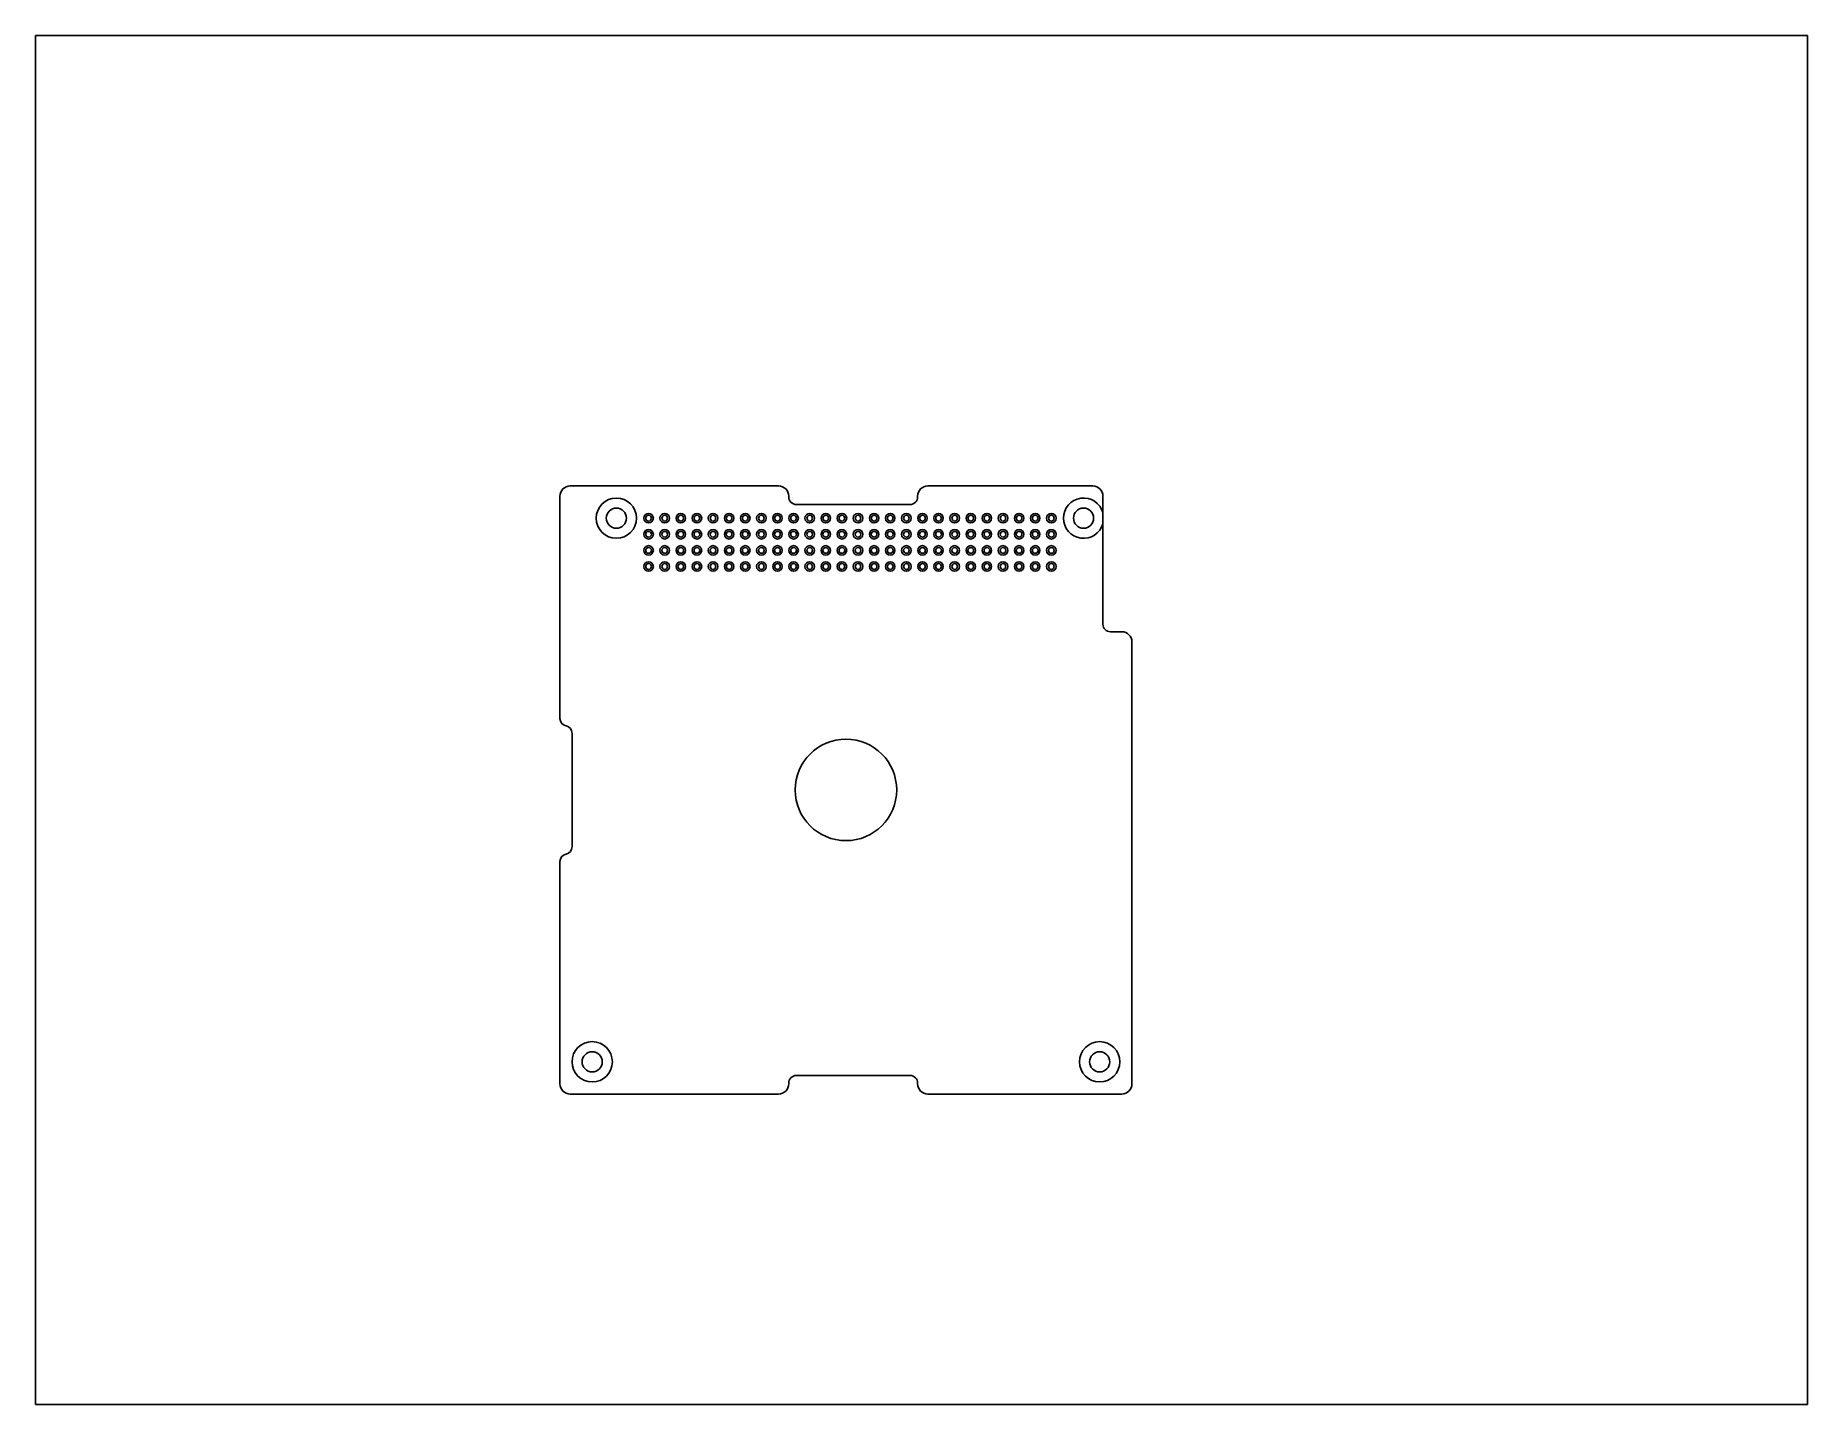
# Model space of a CAD drawing. Header units: inches. Extents: x 0 to 11, y 0 to 8.5.
import ezdxf

# ---------------------------------------------------------------- set-up
doc = ezdxf.new("R2010")
doc.units = ezdxf.units.IN
doc.header["$LTSCALE"] = 0.605
doc.header["$MEASUREMENT"] = 0
doc.layers.get('0').update_dxf_attribs({"linetype": 'CONTINUOUS'})
doc.layers.add('02___PRT_ALL_AXES', color=7, linetype='CONTINUOUS')

msp = doc.modelspace()

# ---------------------------------------------------------------- linework, layer by layer
at = {"color": 7, "linetype": 'CONTINUOUS'}
for p, q in [((0, 0), (0, 8.5)), ((0, 8.5), (11, 8.5)), ((11, 0), (11, 8.5)), ((3.256, 5.64), (3.256, 4.26)), ((4.613, 5.703), (3.319, 5.703)), ((4.676, 5.64), (4.676, 5.635)), ((5.476, 5.64), (5.476, 5.635)), ((6.563, 5.703), (5.539, 5.703)), ((6.626, 4.845), (6.626, 5.64)), ((4.723, 5.588), (5.429, 5.588)), ((6.743, 4.798), (6.673, 4.798)), ((6.806, 1.991), (6.806, 4.735)), ((3.331, 3.464), (3.331, 4.167)), ((3.256, 3.371), (3.256, 1.991)), ((4.676, 1.991), (4.676, 1.996)), ((5.429, 2.043), (4.723, 2.043)), ((5.476, 1.991), (5.476, 1.996)), ((3.319, 1.928), (4.613, 1.928)), ((5.539, 1.928), (6.743, 1.928)), ((0, 0), (11, 0))]:
    msp.add_line(p, q, dxfattribs=at)
for centre, radius in [((3.606, 5.503), 0.125), ((3.606, 5.503), 0.0626), ((3.806, 5.503), 0.0295), ((3.806, 5.503), 0.0177), ((3.906, 5.503), 0.0295), ((3.906, 5.503), 0.0177), ((4.006, 5.503), 0.0295), ((4.006, 5.503), 0.0177), ((4.106, 5.503), 0.0295), ((4.106, 5.503), 0.0177), ((4.206, 5.503), 0.0295), ((4.206, 5.503), 0.0177), ((4.306, 5.503), 0.0295), ((4.306, 5.503), 0.0177), ((4.406, 5.503), 0.0295), ((4.406, 5.503), 0.0177), ((4.506, 5.503), 0.0295), ((4.506, 5.503), 0.0177), ((4.606, 5.503), 0.0295), ((4.606, 5.503), 0.0177), ((4.706, 5.503), 0.0295), ((4.706, 5.503), 0.0177), ((4.806, 5.503), 0.0295), ((4.806, 5.503), 0.0177), ((4.906, 5.503), 0.0295), ((4.906, 5.503), 0.0177), ((5.006, 5.503), 0.0295), ((5.006, 5.503), 0.0177), ((5.106, 5.503), 0.0295), ((5.106, 5.503), 0.0177), ((5.206, 5.503), 0.0295), ((5.206, 5.503), 0.0177), ((5.306, 5.503), 0.0295), ((5.306, 5.503), 0.0177), ((5.406, 5.503), 0.0295), ((5.406, 5.503), 0.0177), ((5.506, 5.503), 0.0295), ((5.506, 5.503), 0.0177), ((5.606, 5.503), 0.0295), ((5.606, 5.503), 0.0177), ((5.706, 5.503), 0.0295), ((5.706, 5.503), 0.0177), ((5.806, 5.503), 0.0295), ((5.806, 5.503), 0.0177), ((5.906, 5.503), 0.0295), ((5.906, 5.503), 0.0177), ((6.006, 5.503), 0.0295), ((6.006, 5.503), 0.0177), ((6.106, 5.503), 0.0295), ((6.106, 5.503), 0.0177), ((6.206, 5.503), 0.0295), ((6.206, 5.503), 0.0177), ((6.306, 5.503), 0.0295), ((6.306, 5.503), 0.0177), ((6.506, 5.503), 0.0626), ((3.806, 5.403), 0.0295), ((3.806, 5.403), 0.0177), ((3.906, 5.403), 0.0295), ((3.906, 5.403), 0.0177), ((4.006, 5.403), 0.0295), ((4.006, 5.403), 0.0177), ((4.106, 5.403), 0.0295), ((4.106, 5.403), 0.0177), ((4.206, 5.403), 0.0295), ((4.206, 5.403), 0.0177), ((4.306, 5.403), 0.0295), ((4.306, 5.403), 0.0177), ((4.406, 5.403), 0.0295), ((4.406, 5.403), 0.0177), ((4.506, 5.403), 0.0295), ((4.506, 5.403), 0.0177), ((4.606, 5.403), 0.0295), ((4.606, 5.403), 0.0177), ((4.706, 5.403), 0.0295), ((4.706, 5.403), 0.0177), ((4.806, 5.403), 0.0295), ((4.806, 5.403), 0.0177), ((4.906, 5.403), 0.0295), ((4.906, 5.403), 0.0177), ((5.006, 5.403), 0.0295), ((5.006, 5.403), 0.0177), ((5.106, 5.403), 0.0295), ((5.106, 5.403), 0.0177), ((5.206, 5.403), 0.0295), ((5.206, 5.403), 0.0177), ((5.306, 5.403), 0.0295), ((5.306, 5.403), 0.0177), ((5.406, 5.403), 0.0295), ((5.406, 5.403), 0.0177), ((5.506, 5.403), 0.0295), ((5.506, 5.403), 0.0177), ((5.606, 5.403), 0.0295), ((5.606, 5.403), 0.0177), ((5.706, 5.403), 0.0295), ((5.706, 5.403), 0.0177), ((5.806, 5.403), 0.0295), ((5.806, 5.403), 0.0177), ((5.906, 5.403), 0.0295), ((5.906, 5.403), 0.0177), ((6.006, 5.403), 0.0295), ((6.006, 5.403), 0.0177), ((6.106, 5.403), 0.0295), ((6.106, 5.403), 0.0177), ((6.206, 5.403), 0.0295), ((6.206, 5.403), 0.0177), ((6.306, 5.403), 0.0295), ((6.306, 5.403), 0.0177), ((3.806, 5.303), 0.0295), ((3.806, 5.303), 0.0177), ((3.906, 5.303), 0.0295), ((3.906, 5.303), 0.0177), ((4.006, 5.303), 0.0295), ((4.006, 5.303), 0.0177), ((4.106, 5.303), 0.0295), ((4.106, 5.303), 0.0177), ((4.206, 5.303), 0.0295), ((4.206, 5.303), 0.0177), ((4.306, 5.303), 0.0295), ((4.306, 5.303), 0.0177), ((4.406, 5.303), 0.0295), ((4.406, 5.303), 0.0177), ((4.506, 5.303), 0.0295), ((4.506, 5.303), 0.0177), ((4.606, 5.303), 0.0295), ((4.606, 5.303), 0.0177), ((4.706, 5.303), 0.0295), ((4.706, 5.303), 0.0177), ((4.806, 5.303), 0.0295), ((4.806, 5.303), 0.0177), ((4.906, 5.303), 0.0295), ((4.906, 5.303), 0.0177), ((5.006, 5.303), 0.0295), ((5.006, 5.303), 0.0177), ((5.106, 5.303), 0.0295), ((5.106, 5.303), 0.0177), ((5.206, 5.303), 0.0295), ((5.206, 5.303), 0.0177), ((5.306, 5.303), 0.0295), ((5.306, 5.303), 0.0177), ((5.406, 5.303), 0.0295), ((5.406, 5.303), 0.0177), ((5.506, 5.303), 0.0295), ((5.506, 5.303), 0.0177), ((5.606, 5.303), 0.0295), ((5.606, 5.303), 0.0177), ((5.706, 5.303), 0.0295), ((5.706, 5.303), 0.0177), ((5.806, 5.303), 0.0295), ((5.806, 5.303), 0.0177), ((5.906, 5.303), 0.0295), ((5.906, 5.303), 0.0177), ((6.006, 5.303), 0.0295), ((6.006, 5.303), 0.0177), ((6.106, 5.303), 0.0295), ((6.106, 5.303), 0.0177), ((6.206, 5.303), 0.0295), ((6.206, 5.303), 0.0177), ((6.306, 5.303), 0.0295), ((6.306, 5.303), 0.0177), ((3.806, 5.203), 0.0295), ((3.806, 5.203), 0.0177), ((3.906, 5.203), 0.0295), ((3.906, 5.203), 0.0177), ((4.006, 5.203), 0.0295), ((4.006, 5.203), 0.0177), ((4.106, 5.203), 0.0295), ((4.106, 5.203), 0.0177), ((4.206, 5.203), 0.0295), ((4.206, 5.203), 0.0177), ((4.306, 5.203), 0.0295), ((4.306, 5.203), 0.0177), ((4.406, 5.203), 0.0295), ((4.406, 5.203), 0.0177), ((4.506, 5.203), 0.0295), ((4.506, 5.203), 0.0177), ((4.606, 5.203), 0.0295), ((4.606, 5.203), 0.0177), ((4.706, 5.203), 0.0295), ((4.706, 5.203), 0.0177), ((4.806, 5.203), 0.0295), ((4.806, 5.203), 0.0177), ((4.906, 5.203), 0.0295), ((4.906, 5.203), 0.0177), ((5.006, 5.203), 0.0295), ((5.006, 5.203), 0.0177), ((5.106, 5.203), 0.0295), ((5.106, 5.203), 0.0177), ((5.206, 5.203), 0.0295), ((5.206, 5.203), 0.0177), ((5.306, 5.203), 0.0295), ((5.306, 5.203), 0.0177), ((5.406, 5.203), 0.0295), ((5.406, 5.203), 0.0177), ((5.506, 5.203), 0.0295), ((5.506, 5.203), 0.0177), ((5.606, 5.203), 0.0295), ((5.606, 5.203), 0.0177), ((5.706, 5.203), 0.0295), ((5.706, 5.203), 0.0177), ((5.806, 5.203), 0.0295), ((5.806, 5.203), 0.0177), ((5.906, 5.203), 0.0295), ((5.906, 5.203), 0.0177), ((6.006, 5.203), 0.0295), ((6.006, 5.203), 0.0177), ((6.106, 5.203), 0.0295), ((6.106, 5.203), 0.0177), ((6.206, 5.203), 0.0295), ((6.206, 5.203), 0.0177), ((6.306, 5.203), 0.0295), ((6.306, 5.203), 0.0177), ((3.456, 2.128), 0.125), ((6.606, 2.128), 0.125), ((3.456, 2.128), 0.0626), ((6.606, 2.128), 0.0626)]:
    msp.add_circle(centre, radius, dxfattribs=at)
for centre, radius, start, end in [((3.319, 5.64), 0.063, 90, 180), ((4.613, 5.64), 0.063, 0, 90), ((4.723, 5.635), 0.0472, 180, 270), ((5.429, 5.635), 0.0472, 270, 360), ((5.539, 5.64), 0.063, 90, 180), ((6.506, 5.503), 0.125, 16.1308, 343.8692), ((6.563, 5.64), 0.063, 0, 90), ((6.673, 4.845), 0.0472, 180, 270), ((6.743, 4.735), 0.063, 0, 90), ((3.303, 4.26), 0.0472, 180, 258.2193), ((3.284, 4.167), 0.0472, 0, 78.2193), ((3.303, 3.371), 0.0472, 101.7807, 180), ((3.284, 3.464), 0.0472, 281.7807, 360), ((3.319, 1.991), 0.063, 180, 270), ((4.613, 1.991), 0.063, 270, 360), ((4.723, 1.996), 0.0472, 90, 180), ((5.429, 1.996), 0.0472, 0, 90), ((5.539, 1.991), 0.063, 180, 270), ((6.743, 1.991), 0.063, 270, 360)]:
    msp.add_arc(centre, radius, start, end, dxfattribs=at)
at = {"layer": '02___PRT_ALL_AXES', "color": 7, "linetype": 'CONTINUOUS'}
msp.add_circle((5.031, 3.816), 0.315, dxfattribs=at)

doc.saveas('drawing.dxf')
